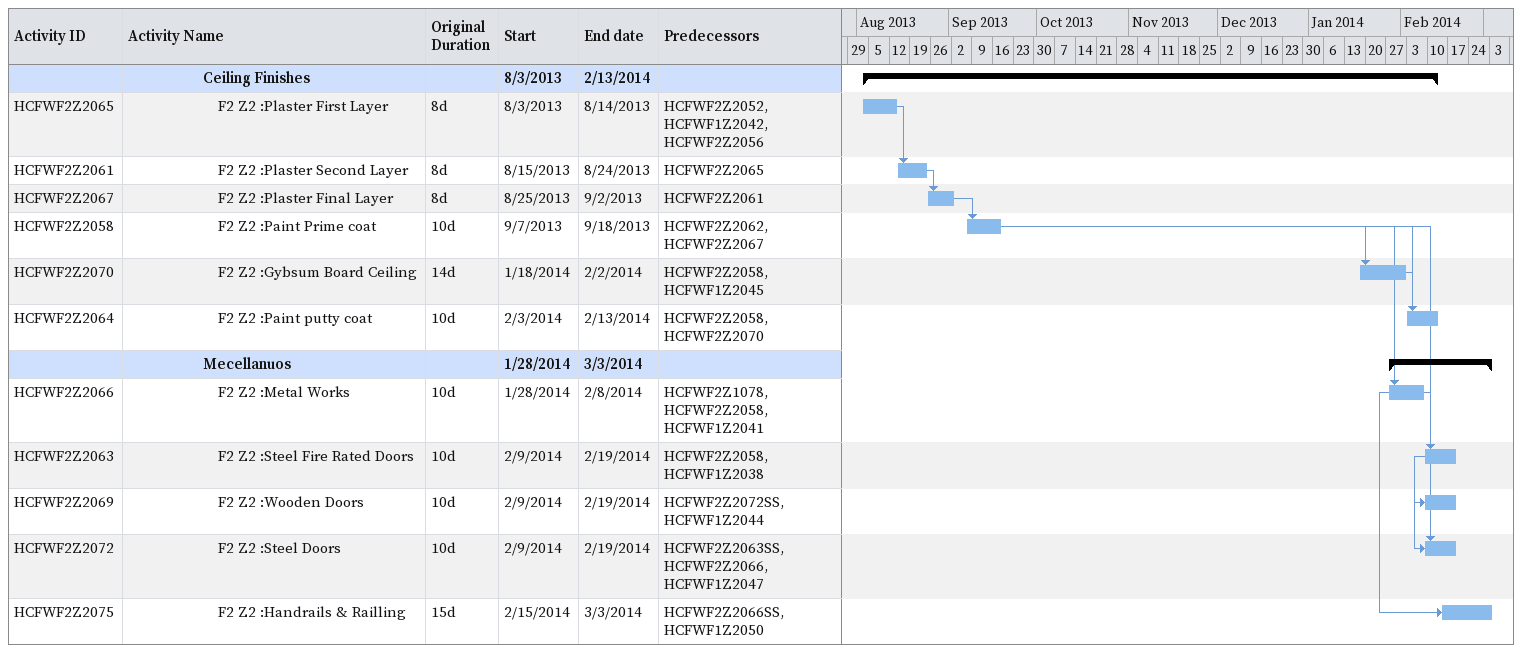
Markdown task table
| ID | Level | Task | Original duration | Start | Finish | Predecessors |
|---|---|---|---|---|---|---|
|  | 6 | **Ceiling Finishes** |  | 2013-08-03 | 2014-02-13 |  |
| HCFWF2Z2065 | 7 | F2 Z2 :Plaster First Layer | 8d | 2013-08-03 | 2013-08-14 | HCFWF2Z2052, HCFWF1Z2042, HCFWF2Z2056 |
| HCFWF2Z2061 | 7 | F2 Z2 :Plaster Second Layer | 8d | 2013-08-15 | 2013-08-24 | HCFWF2Z2065 |
| HCFWF2Z2067 | 7 | F2 Z2 :Plaster Final Layer | 8d | 2013-08-25 | 2013-09-02 | HCFWF2Z2061 |
| HCFWF2Z2058 | 7 | F2 Z2 :Paint Prime coat | 10d | 2013-09-07 | 2013-09-18 | HCFWF2Z2062, HCFWF2Z2067 |
| HCFWF2Z2070 | 7 | F2 Z2 :Gybsum Board Ceiling | 14d | 2014-01-18 | 2014-02-02 | HCFWF2Z2058, HCFWF1Z2045 |
| HCFWF2Z2064 | 7 | F2 Z2 :Paint putty coat | 10d | 2014-02-03 | 2014-02-13 | HCFWF2Z2058, HCFWF2Z2070 |
|  | 6 | **Mecellanuos** |  | 2014-01-28 | 2014-03-03 |  |
| HCFWF2Z2066 | 7 | F2 Z2 :Metal Works | 10d | 2014-01-28 | 2014-02-08 | HCFWF2Z1078, HCFWF2Z2058, HCFWF1Z2041 |
| HCFWF2Z2063 | 7 | F2 Z2 :Steel Fire Rated Doors | 10d | 2014-02-09 | 2014-02-19 | HCFWF2Z2058, HCFWF1Z2038 |
| HCFWF2Z2069 | 7 | F2 Z2 :Wooden Doors | 10d | 2014-02-09 | 2014-02-19 | HCFWF2Z2072SS, HCFWF1Z2044 |
| HCFWF2Z2072 | 7 | F2 Z2 :Steel Doors | 10d | 2014-02-09 | 2014-02-19 | HCFWF2Z2063SS, HCFWF2Z2066, HCFWF1Z2047 |
| HCFWF2Z2075 | 7 | F2 Z2 :Handrails & Railling | 15d | 2014-02-15 | 2014-03-03 | HCFWF2Z2066SS, HCFWF1Z2050 |
